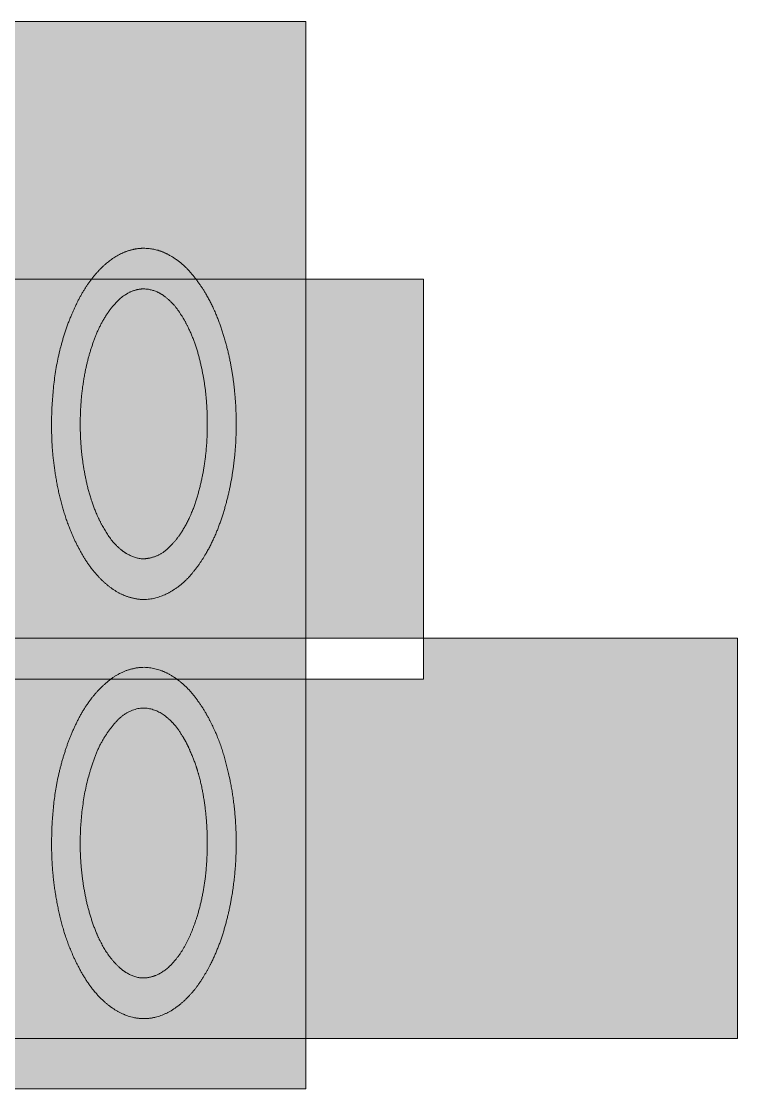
# Model space of a CAD drawing. Header units: millimetres. Extents: x 38 to 197, y -69 to 27.
# Drawn here: x 81.22 to 94.64, y -38.72 to -18.72 of the extents above; entities that cross this region are included whole.
import ezdxf

# ---------------------------------------------------------------- set-up
doc = ezdxf.new("R2010")
doc.units = ezdxf.units.MM
doc.header["$LTSCALE"] = 20
doc.layers.add('Ontwerplaag-1', color=7, linetype='Continuous')

msp = doc.modelspace()

# ---------------------------------------------------------------- hatches: boundary and pattern name
at = {"layer": 'Ontwerplaag-1', "linetype": 'Continuous', "lineweight": 5, "transparency": 33554687}
h = msp.add_hatch(color=256, dxfattribs=at)
h.set_gradient(color1=(255, 0, 0), color2=(255, 0, 0))
h.paths.add_polyline_path([(86.542, -37.784), (68.802, -37.784), (68.802, -30.284), (72.919, -30.284), (72.919, -31.051), (86.542, -31.051), (86.542, -37.784), (94.635, -37.784), (94.635, -30.284), (88.752, -30.284), (88.752, -23.551), (86.542, -23.551), (86.542, -18.723), (66.542, -18.723), (66.542, -38.723), (86.542, -38.723)])
h.paths.add_polyline_path([(86.542, -31.051), (86.542, -30.284), (72.919, -30.284), (72.919, -23.551), (86.542, -23.551), (86.542, -30.284), (88.752, -30.284), (88.752, -31.051)])
at = {"layer": 'Ontwerplaag-1', "linetype": 'Continuous', "lineweight": 0, "true_color": 0xcccccb, "transparency": 33554687}
for points in [[(85.128, -25.096), (85.122, -25.065), (85.086, -24.906), (85.045, -24.748), (84.999, -24.592), (84.946, -24.438), (84.888, -24.286), (84.824, -24.136), (84.754, -23.988), (84.679, -23.841), (84.663, -23.814), (84.652, -23.794), (84.63, -23.759), (84.606, -23.723), (84.581, -23.684), (84.554, -23.644), (84.525, -23.603), (84.494, -23.56), (84.462, -23.515), (84.428, -23.469), (84.39, -23.422), (84.347, -23.376), (84.299, -23.329), (84.246, -23.283), (84.188, -23.237), (84.124, -23.192), (84.056, -23.146), (83.982, -23.101), (83.961, -23.09), (83.948, -23.083), (83.879, -23.052), (83.808, -23.026), (83.736, -23.005), (83.663, -22.99), (83.589, -22.981), (83.514, -22.977), (83.438, -22.979), (83.361, -22.986), (83.347, -22.989), (83.33, -22.992), (83.242, -23.017), (83.157, -23.048), (83.076, -23.084), (82.997, -23.125), (82.922, -23.171), (82.849, -23.223), (82.78, -23.28), (82.714, -23.343), (82.702, -23.355), (82.686, -23.371), (82.607, -23.462), (82.532, -23.556), (82.462, -23.652), (82.396, -23.751), (82.335, -23.852), (82.277, -23.956), (82.224, -24.063), (82.176, -24.172), (82.167, -24.193), (82.144, -24.246), (82.108, -24.344), (82.072, -24.448), (82.037, -24.558), (82.002, -24.674), (81.968, -24.796), (81.935, -24.923), (81.903, -25.057), (81.871, -25.196), (81.843, -25.343), (81.819, -25.5), (81.801, -25.665), (81.788, -25.841), (81.781, -26.026), (81.778, -26.22), (81.781, -26.424), (81.789, -26.638), (81.793, -26.695), (81.795, -26.731), (81.813, -26.919), (81.837, -27.107), (81.867, -27.293), (81.904, -27.478), (81.947, -27.662), (81.995, -27.844), (82.051, -28.025), (82.112, -28.206), (82.125, -28.239), (82.134, -28.261), (82.183, -28.378), (82.236, -28.492), (82.294, -28.603), (82.356, -28.711), (82.423, -28.818), (82.495, -28.921), (82.571, -29.022), (82.652, -29.121), (82.669, -29.138), (82.681, -29.151), (82.748, -29.219), (82.819, -29.28), (82.894, -29.337), (82.972, -29.387), (83.053, -29.432), (83.139, -29.472), (83.227, -29.506), (83.32, -29.535), (83.338, -29.538), (83.355, -29.542), (83.385, -29.546), (83.417, -29.549), (83.451, -29.552), (83.487, -29.552), (83.524, -29.552), (83.563, -29.551), (83.603, -29.549), (83.646, -29.545), (83.689, -29.539), (83.735, -29.53), (83.781, -29.517), (83.83, -29.5), (83.879, -29.48), (83.93, -29.456), (83.983, -29.428), (84.037, -29.397), (84.051, -29.388), (84.069, -29.377), (84.155, -29.312), (84.237, -29.244), (84.315, -29.172), (84.388, -29.096), (84.457, -29.016), (84.522, -28.932), (84.583, -28.845), (84.64, -28.754), (84.65, -28.737), (84.665, -28.711), (84.739, -28.572), (84.807, -28.432), (84.87, -28.289), (84.927, -28.144), (84.979, -27.998), (85.026, -27.849), (85.067, -27.699), (85.103, -27.547), (85.11, -27.518), (85.121, -27.464), (85.17, -27.175), (85.205, -26.887), (85.227, -26.598), (85.236, -26.309), (85.232, -26.019), (85.214, -25.73), (85.183, -25.44), (85.139, -25.15)], [(85.185, -33.295), (85.18, -33.258), (85.149, -33.062), (85.11, -32.868), (85.063, -32.677), (85.008, -32.487), (84.946, -32.301), (84.875, -32.116), (84.797, -31.934), (84.71, -31.754), (84.692, -31.721), (84.681, -31.701), (84.66, -31.666), (84.638, -31.63), (84.614, -31.591), (84.588, -31.552), (84.561, -31.51), (84.532, -31.467), (84.501, -31.422), (84.469, -31.376), (84.434, -31.329), (84.393, -31.282), (84.348, -31.234), (84.298, -31.187), (84.243, -31.139), (84.183, -31.091), (84.119, -31.043), (84.049, -30.995), (84.029, -30.983), (84.015, -30.974), (83.988, -30.959), (83.959, -30.945), (83.928, -30.93), (83.895, -30.915), (83.86, -30.9), (83.823, -30.886), (83.784, -30.871), (83.744, -30.857), (83.701, -30.844), (83.655, -30.835), (83.606, -30.829), (83.554, -30.826), (83.5, -30.827), (83.443, -30.831), (83.383, -30.839), (83.32, -30.849), (83.303, -30.854), (83.283, -30.858), (83.249, -30.869), (83.213, -30.881), (83.176, -30.895), (83.138, -30.911), (83.099, -30.929), (83.058, -30.948), (83.016, -30.97), (82.973, -30.994), (82.929, -31.02), (82.885, -31.05), (82.84, -31.085), (82.794, -31.123), (82.748, -31.165), (82.701, -31.211), (82.654, -31.261), (82.607, -31.315), (82.594, -31.33), (82.578, -31.349), (82.499, -31.455), (82.426, -31.563), (82.356, -31.674), (82.292, -31.788), (82.232, -31.903), (82.177, -32.021), (82.126, -32.142), (82.081, -32.265), (82.072, -32.288), (82.055, -32.338), (82.027, -32.428), (81.999, -32.524), (81.972, -32.624), (81.946, -32.73), (81.92, -32.841), (81.895, -32.958), (81.87, -33.079), (81.846, -33.206), (81.824, -33.339), (81.806, -33.481), (81.793, -33.632), (81.784, -33.79), (81.78, -33.958), (81.779, -34.133), (81.783, -34.318), (81.792, -34.51), (81.795, -34.562), (81.798, -34.601), (81.817, -34.805), (81.844, -35.008), (81.879, -35.209), (81.921, -35.408), (81.97, -35.605), (82.027, -35.801), (82.092, -35.995), (82.164, -36.187), (82.18, -36.223), (82.19, -36.246), (82.244, -36.364), (82.304, -36.48), (82.37, -36.592), (82.44, -36.7), (82.516, -36.805), (82.598, -36.907), (82.685, -37.005), (82.777, -37.099), (82.796, -37.116), (82.81, -37.127), (82.834, -37.148), (82.861, -37.168), (82.89, -37.19), (82.921, -37.211), (82.953, -37.233), (82.988, -37.256), (83.024, -37.279), (83.063, -37.302), (83.104, -37.324), (83.149, -37.344), (83.197, -37.361), (83.25, -37.376), (83.306, -37.388), (83.365, -37.398), (83.429, -37.405), (83.496, -37.41), (83.514, -37.41), (83.532, -37.41), (83.565, -37.407), (83.599, -37.404), (83.635, -37.399), (83.672, -37.392), (83.71, -37.384), (83.75, -37.374), (83.792, -37.364), (83.835, -37.351), (83.879, -37.336), (83.924, -37.317), (83.97, -37.294), (84.017, -37.268), (84.065, -37.237), (84.114, -37.203), (84.163, -37.165), (84.214, -37.123), (84.227, -37.111), (84.242, -37.098), (84.317, -37.025), (84.387, -36.949), (84.454, -36.87), (84.518, -36.789), (84.578, -36.705), (84.634, -36.618), (84.687, -36.529), (84.736, -36.437), (84.745, -36.419), (84.758, -36.393), (84.823, -36.253), (84.883, -36.111), (84.938, -35.968), (84.988, -35.824), (85.033, -35.677), (85.073, -35.53), (85.108, -35.381), (85.138, -35.23), (85.143, -35.201), (85.151, -35.158), (85.185, -34.932), (85.21, -34.705), (85.227, -34.477), (85.236, -34.25), (85.237, -34.022), (85.23, -33.795), (85.214, -33.566), (85.191, -33.338)]]:
    msp.add_hatch(color=254, dxfattribs=at).paths.add_polyline_path(points)

# ---------------------------------------------------------------- linework, layer by layer
at = {"layer": 'Ontwerplaag-1', "color": 7, "linetype": 'Continuous', "lineweight": 5, "transparency": 33554687}
for p, q in [((66.542, -18.723), (86.542, -18.723)), ((86.542, -18.723), (86.542, -38.723)), ((86.542, -38.723), (66.542, -38.723))]:
    msp.add_line(p, q, dxfattribs=at)
at = {"layer": 'Ontwerplaag-1', "color": 7, "linetype": 'Continuous', "lineweight": 5, "transparency": 33554687, "flags": 128}
for points in [[(66.542, -18.723), (66.542, -38.723), (66.542, -38.723), (86.542, -38.723), (86.542, -38.723), (86.542, -18.723), (86.542, -18.723), (66.542, -18.723)], [(66.542, -18.723), (66.542, -38.723), (86.542, -38.723), (86.542, -18.723)], [(66.542, -38.723), (66.542, -18.723), (86.542, -18.723), (86.542, -38.723)], [(72.919, -31.051), (88.752, -31.051), (88.752, -31.051), (88.752, -23.551), (88.752, -23.551), (72.919, -23.551), (72.919, -23.551), (72.919, -31.051)], [(68.802, -37.784), (94.635, -37.784), (94.635, -37.784), (94.635, -30.284), (94.635, -30.284), (68.802, -30.284), (68.802, -30.284), (68.802, -37.784)]]:
    msp.add_lwpolyline(points, close=True, dxfattribs=at)
at = {"layer": 'Ontwerplaag-1', "color": 7, "linetype": 'Continuous', "lineweight": 5, "transparency": 33554687}
for points, knots in [([(85.128, -25.096), (85.06, -24.763), (84.837, -24.112), (84.663, -23.814), (84.535, -23.598), (84.192, -23.211), (83.961, -23.09), (83.822, -23.014), (83.504, -22.962), (83.347, -22.989), (83.159, -23.024), (82.833, -23.223), (82.702, -23.355), (82.525, -23.536), (82.264, -23.964), (82.167, -24.193), (81.918, -24.784), (81.755, -26.06), (81.793, -26.695), (81.822, -27.089), (81.98, -27.868), (82.125, -28.239), (82.223, -28.482), (82.486, -28.943), (82.669, -29.138), (82.801, -29.281), (83.14, -29.499), (83.338, -29.538), (83.523, -29.578), (83.896, -29.486), (84.051, -29.388), (84.243, -29.268), (84.536, -28.925), (84.65, -28.737), (84.818, -28.454), (85.039, -27.836), (85.11, -27.518), (85.237, -26.921), (85.245, -25.695), (85.128, -25.096)], [0, 0, 0, 0.042843, 0.085686, 0.085686, 0.116947, 0.148208, 0.148208, 0.167177, 0.186147, 0.186147, 0.208921, 0.231696, 0.231696, 0.262722, 0.293748, 0.293748, 0.37387, 0.453992, 0.453992, 0.503704, 0.553416, 0.553416, 0.586051, 0.618687, 0.618687, 0.642385, 0.666083, 0.666083, 0.688322, 0.71056, 0.71056, 0.737919, 0.765278, 0.765278, 0.806117, 0.846955, 0.846955, 0.923478, 1, 1, 1]), ([(85.128, -25.096), (85.06, -24.763), (84.837, -24.112), (84.663, -23.814), (84.535, -23.598), (84.192, -23.211), (83.961, -23.09), (83.822, -23.014), (83.504, -22.962), (83.347, -22.989), (83.159, -23.024), (82.833, -23.223), (82.702, -23.355), (82.525, -23.536), (82.264, -23.964), (82.167, -24.193), (81.918, -24.784), (81.755, -26.06), (81.793, -26.695), (81.822, -27.089), (81.98, -27.868), (82.125, -28.239), (82.223, -28.482), (82.486, -28.943), (82.669, -29.138), (82.801, -29.281), (83.14, -29.499), (83.338, -29.538), (83.523, -29.578), (83.896, -29.486), (84.051, -29.388), (84.243, -29.268), (84.536, -28.925), (84.65, -28.737), (84.818, -28.454), (85.039, -27.836), (85.11, -27.518), (85.237, -26.921), (85.245, -25.695), (85.128, -25.096)], [0, 0, 0, 0.042843, 0.085686, 0.085686, 0.116947, 0.148208, 0.148208, 0.167177, 0.186147, 0.186147, 0.208921, 0.231696, 0.231696, 0.262722, 0.293748, 0.293748, 0.37387, 0.453992, 0.453992, 0.503704, 0.553416, 0.553416, 0.586051, 0.618687, 0.618687, 0.642385, 0.666083, 0.666083, 0.688322, 0.71056, 0.71056, 0.737919, 0.765278, 0.765278, 0.806117, 0.846955, 0.846955, 0.923478, 1, 1, 1]), ([(84.643, -27.044), (84.591, -27.371), (84.393, -28.013), (84.214, -28.299), (84.112, -28.457), (83.82, -28.736), (83.622, -28.779), (83.486, -28.812), (83.219, -28.727), (83.112, -28.646), (82.955, -28.525), (82.737, -28.198), (82.656, -28.024), (82.517, -27.719), (82.37, -27.068), (82.338, -26.74), (82.306, -26.362), (82.345, -25.605), (82.422, -25.233), (82.481, -24.962), (82.671, -24.431), (82.828, -24.194), (82.928, -24.046), (83.207, -23.791), (83.393, -23.748), (83.517, -23.723), (83.768, -23.785), (83.871, -23.856), (84.033, -23.971), (84.262, -24.293), (84.344, -24.465), (84.476, -24.741), (84.625, -25.335), (84.663, -25.635), (84.703, -25.988), (84.695, -26.695), (84.643, -27.044)], [0, 0, 0, 0.056381, 0.112761, 0.112761, 0.144367, 0.175972, 0.175972, 0.197766, 0.21956, 0.21956, 0.251766, 0.283972, 0.283972, 0.340135, 0.396298, 0.396298, 0.460811, 0.525323, 0.525323, 0.572542, 0.619761, 0.619761, 0.649659, 0.679558, 0.679558, 0.699319, 0.71908, 0.71908, 0.750485, 0.781891, 0.781891, 0.832052, 0.882212, 0.882212, 0.941106, 1, 1, 1]), ([(84.643, -27.044), (84.591, -27.371), (84.393, -28.013), (84.214, -28.299), (84.112, -28.457), (83.82, -28.736), (83.622, -28.779), (83.486, -28.812), (83.219, -28.727), (83.112, -28.646), (82.955, -28.525), (82.737, -28.198), (82.656, -28.024), (82.517, -27.719), (82.37, -27.068), (82.338, -26.74), (82.306, -26.362), (82.345, -25.605), (82.422, -25.233), (82.481, -24.962), (82.671, -24.431), (82.828, -24.194), (82.928, -24.046), (83.207, -23.791), (83.393, -23.748), (83.517, -23.723), (83.768, -23.785), (83.871, -23.856), (84.033, -23.971), (84.262, -24.293), (84.344, -24.465), (84.476, -24.741), (84.625, -25.335), (84.663, -25.635), (84.703, -25.988), (84.695, -26.695), (84.643, -27.044)], [0, 0, 0, 0.056381, 0.112761, 0.112761, 0.144367, 0.175972, 0.175972, 0.197766, 0.21956, 0.21956, 0.251766, 0.283972, 0.283972, 0.340135, 0.396298, 0.396298, 0.460811, 0.525323, 0.525323, 0.572542, 0.619761, 0.619761, 0.649659, 0.679558, 0.679558, 0.699319, 0.71908, 0.71908, 0.750485, 0.781891, 0.781891, 0.832052, 0.882212, 0.882212, 0.941106, 1, 1, 1]), ([(85.185, -33.295), (85.129, -32.886), (84.895, -32.086), (84.692, -31.721), (84.57, -31.505), (84.247, -31.115), (84.029, -30.983), (83.869, -30.885), (83.488, -30.806), (83.303, -30.854), (83.087, -30.903), (82.731, -31.168), (82.594, -31.33), (82.417, -31.542), (82.163, -32.031), (82.072, -32.288), (81.881, -32.835), (81.759, -33.988), (81.795, -34.562), (81.827, -34.989), (82.008, -35.828), (82.18, -36.223), (82.289, -36.47), (82.587, -36.933), (82.796, -37.116), (82.942, -37.244), (83.313, -37.411), (83.514, -37.41), (83.715, -37.41), (84.082, -37.24), (84.227, -37.111), (84.392, -36.967), (84.646, -36.612), (84.745, -36.419), (84.893, -36.133), (85.085, -35.515), (85.143, -35.201), (85.229, -34.73), (85.249, -33.77), (85.185, -33.295)], [0, 0, 0, 0.051341, 0.102682, 0.102682, 0.13314, 0.163598, 0.163598, 0.186112, 0.208625, 0.208625, 0.234818, 0.261012, 0.261012, 0.295227, 0.329443, 0.329443, 0.402225, 0.475008, 0.475008, 0.52913, 0.583252, 0.583252, 0.617232, 0.651211, 0.651211, 0.674935, 0.698658, 0.698658, 0.722382, 0.746105, 0.746105, 0.772917, 0.799728, 0.799728, 0.839777, 0.879826, 0.879826, 0.939913, 1, 1, 1]), ([(85.185, -33.295), (85.129, -32.886), (84.895, -32.086), (84.692, -31.721), (84.57, -31.505), (84.247, -31.115), (84.029, -30.983), (83.869, -30.885), (83.488, -30.806), (83.303, -30.854), (83.087, -30.903), (82.731, -31.168), (82.594, -31.33), (82.417, -31.542), (82.163, -32.031), (82.072, -32.288), (81.881, -32.835), (81.759, -33.988), (81.795, -34.562), (81.827, -34.989), (82.008, -35.828), (82.18, -36.223), (82.289, -36.47), (82.587, -36.933), (82.796, -37.116), (82.942, -37.244), (83.313, -37.411), (83.514, -37.41), (83.715, -37.41), (84.082, -37.24), (84.227, -37.111), (84.392, -36.967), (84.646, -36.612), (84.745, -36.419), (84.893, -36.133), (85.085, -35.515), (85.143, -35.201), (85.229, -34.73), (85.249, -33.77), (85.185, -33.295)], [0, 0, 0, 0.051341, 0.102682, 0.102682, 0.13314, 0.163598, 0.163598, 0.186112, 0.208625, 0.208625, 0.234818, 0.261012, 0.261012, 0.295227, 0.329443, 0.329443, 0.402225, 0.475008, 0.475008, 0.52913, 0.583252, 0.583252, 0.617232, 0.651211, 0.651211, 0.674935, 0.698658, 0.698658, 0.722382, 0.746105, 0.746105, 0.772917, 0.799728, 0.799728, 0.839777, 0.879826, 0.879826, 0.939913, 1, 1, 1]), ([(84.502, -35.514), (84.445, -35.695), (84.291, -36.045), (84.184, -36.202), (84.108, -36.311), (83.919, -36.506), (83.798, -36.57), (83.694, -36.627), (83.45, -36.66), (83.336, -36.621), (83.171, -36.565), (82.924, -36.33), (82.829, -36.193), (82.683, -35.973), (82.497, -35.478), (82.438, -35.223), (82.324, -34.713), (82.312, -33.664), (82.409, -33.151), (82.462, -32.888), (82.633, -32.373), (82.873, -31.968), (83.163, -31.668), (83.365, -31.609), (83.501, -31.571), (83.782, -31.645), (83.893, -31.728), (84.048, -31.842), (84.266, -32.156), (84.346, -32.324), (84.526, -32.713), (84.687, -33.552), (84.696, -33.974), (84.708, -34.363), (84.618, -35.141), (84.502, -35.514)], [0, 0, 0, 0.026801, 0.053603, 0.053603, 0.072394, 0.091184, 0.091184, 0.107587, 0.12399, 0.12399, 0.147629, 0.171267, 0.171267, 0.208981, 0.246694, 0.246694, 0.32177, 0.396846, 0.396846, 0.435495, 0.474145, 0.512795, 0.551444, 0.551444, 0.577646, 0.603848, 0.603848, 0.640476, 0.677104, 0.677104, 0.76115, 0.845196, 0.845196, 0.922598, 1, 1, 1]), ([(84.502, -35.514), (84.445, -35.695), (84.291, -36.045), (84.184, -36.202), (84.108, -36.311), (83.919, -36.506), (83.798, -36.57), (83.694, -36.627), (83.45, -36.66), (83.336, -36.621), (83.171, -36.565), (82.924, -36.33), (82.829, -36.193), (82.683, -35.973), (82.497, -35.478), (82.438, -35.223), (82.324, -34.713), (82.312, -33.664), (82.409, -33.151), (82.462, -32.888), (82.633, -32.373), (82.873, -31.968), (83.163, -31.668), (83.365, -31.609), (83.501, -31.571), (83.782, -31.645), (83.893, -31.728), (84.048, -31.842), (84.266, -32.156), (84.346, -32.324), (84.526, -32.713), (84.687, -33.552), (84.696, -33.974), (84.708, -34.363), (84.618, -35.141), (84.502, -35.514)], [0, 0, 0, 0.026801, 0.053603, 0.053603, 0.072394, 0.091184, 0.091184, 0.107587, 0.12399, 0.12399, 0.147629, 0.171267, 0.171267, 0.208981, 0.246694, 0.246694, 0.32177, 0.396846, 0.396846, 0.435495, 0.474145, 0.512795, 0.551444, 0.551444, 0.577646, 0.603848, 0.603848, 0.640476, 0.677104, 0.677104, 0.76115, 0.845196, 0.845196, 0.922598, 1, 1, 1])]:
    msp.add_open_spline(points, degree=2, knots=knots, dxfattribs=at)
at = {"layer": 'Ontwerplaag-1', "color": 240, "linetype": 'Continuous', "true_color": 0xed1f24, "transparency": 33554687}
msp.add_solid([(66.542, -18.723), (66.542, -38.723), (86.542, -18.723), (86.542, -38.723)], dxfattribs=at)

doc.saveas('drawing.dxf')
